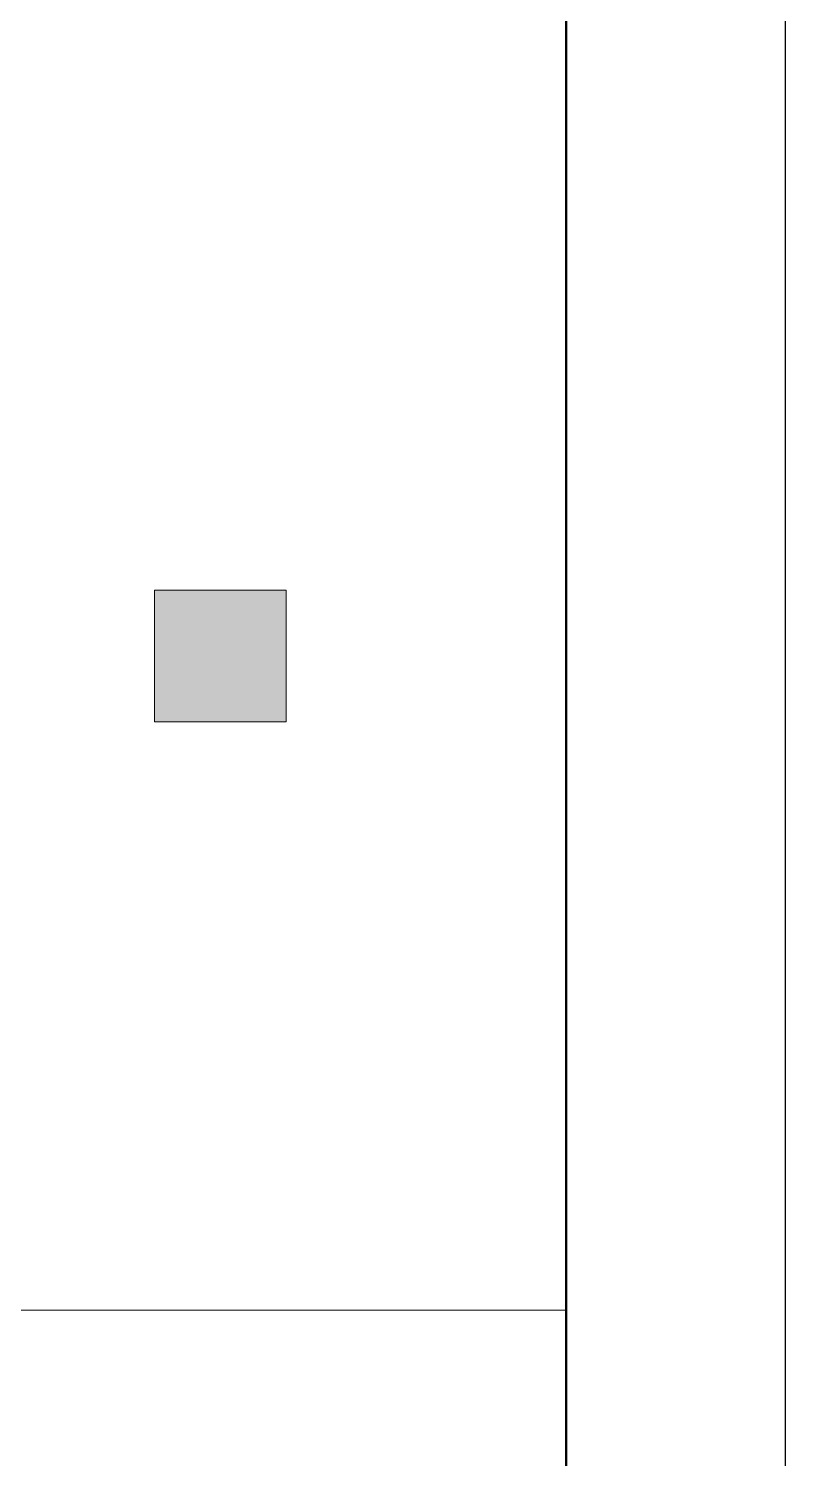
# Model space of a CAD drawing. Extents: x -200722 to 834823, y -494970 to 88783.
# Drawn here: x 313283 to 315183, y -170053 to -166467 of the extents above; entities that cross this region are included whole.
import ezdxf

# ---------------------------------------------------------------- set-up
doc = ezdxf.new("R2010")
doc.units = 0
doc.header["$LTSCALE"] = 100
doc.header["$MEASUREMENT"] = 0
doc.layers.get('0').update_dxf_attribs({"linetype": 'CONTINUOUS'})
doc.layers.add('9_PRINT BOUNDARY_NON PRINT', color=32, linetype='CONTINUOUS', plot=False)
doc.layers.add('9_TITLE TEXT', color=7, linetype='CONTINUOUS', lineweight=20)

msp = doc.modelspace()

# ---------------------------------------------------------------- hatches: boundary and pattern name
at = {"layer": '9_TITLE TEXT'}
h = msp.add_hatch(color=256, dxfattribs=at)
h.dxf.hatch_style = 1
h.paths.add_polyline_path([(313929.6, -167875.8), (313599.7, -167875.8), (313599.7, -168205.7), (313929.6, -168205.7)])

# ---------------------------------------------------------------- linework, layer by layer
msp.add_lwpolyline([(223222.7, -183032.7), (314632.7, -183032.7), (314632.7, -118792.7), (223222.7, -118792.7)], close=True)
at = {"layer": '9_PRINT BOUNDARY_NON PRINT'}
msp.add_lwpolyline([(222672.7, -183582.7), (315182.7, -183582.7), (315182.7, -118242.7), (222672.7, -118242.7)], close=True, dxfattribs=at)
at = {"layer": '9_TITLE TEXT'}
msp.add_line((314632.7, -169681.4), (305392.7, -169681.4), dxfattribs=at)
at = {"layer": '9_TITLE TEXT', "lineweight": 50}
msp.add_lwpolyline([(314632.7, -183032.7), (305392.7, -183032.7), (305392.7, -118792.7), (314632.7, -118792.6)], close=True, dxfattribs=at)
at = {"layer": '9_TITLE TEXT'}
msp.add_lwpolyline([(314632.7, -118792.7), (314632.7, -183032.7)], dxfattribs=at)
msp.add_lwpolyline([(313929.6, -167875.8), (313599.7, -167875.8), (313599.7, -168205.7), (313929.6, -168205.7)], close=True, dxfattribs=at)

doc.saveas('drawing.dxf')
